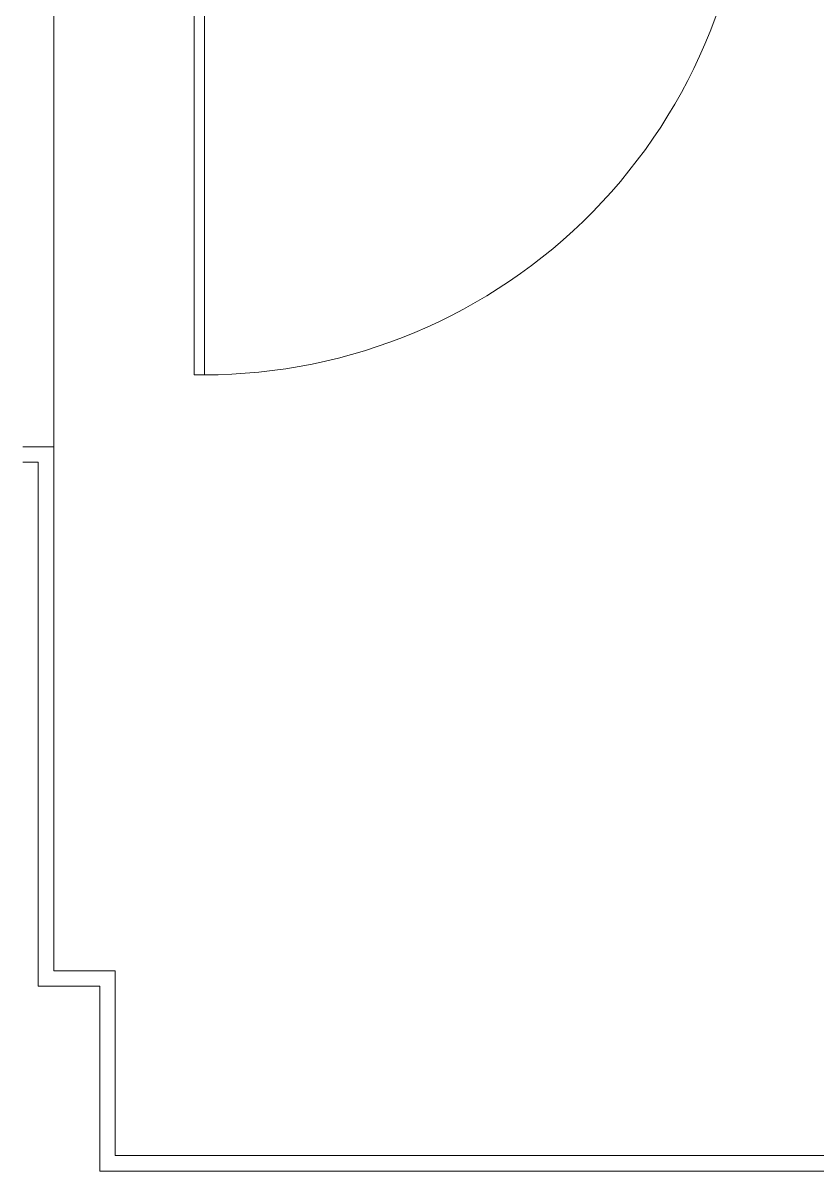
# Model space of a CAD drawing. Header units: inches. Extents: x 210804 to 214260, y -105030 to -103568.
# Drawn here: x 213138.9 to 213177.6, y -104874.3 to -104818.4 of the extents above; entities that cross this region are included whole.
import ezdxf

# ---------------------------------------------------------------- set-up
doc = ezdxf.new("R2010")
doc.units = ezdxf.units.IN
doc.header["$LTSCALE"] = 0.5
doc.header["$MEASUREMENT"] = 0
for name, color, linetype, lineweight in [('GLASS', 4, 'Continuous', 18), ('STONE', 1, 'Continuous', 18), ('WALL', 5, 'Continuous', 25)]:
    doc.layers.add(name, color=color, linetype=linetype, lineweight=lineweight)

# ---------------------------------------------------------------- blocks, each defined once
blk = doc.blocks.new('t')
at = {"layer": 'GLASS', "ltscale": 10}
blk.add_lwpolyline([(213147.226, -104835.541), (213147.726, -104835.541), (213147.726, -104808.541), (213147.226, -104808.541)], close=True, dxfattribs=at)
blk.add_arc((213147.726, -104809.037), 26.505, 270, 1.0709, dxfattribs=at)
at = {"layer": 'STONE'}
for p, q in [((213140.388, -104813.541), (213140.388, -104839.041)), ((213138.888, -104839.041), (213140.388, -104839.041)), ((213140.388, -104864.541), (213140.388, -104839.041)), ((213138.888, -104839.791), (213139.638, -104839.791)), ((213139.638, -104865.291), (213139.638, -104839.791)), ((213142.638, -104865.291), (213139.638, -104865.291))]:
    blk.add_line(p, q, dxfattribs=at)
for points in [[(213140.388, -104864.541), (213143.388, -104864.541), (213143.388, -104873.541), (213200.638, -104873.541)], [(213142.638, -104865.291), (213142.638, -104874.291), (213201.388, -104874.291)]]:
    blk.add_lwpolyline(points, dxfattribs=at)

msp = doc.modelspace()

# ---------------------------------------------------------------- block references
at = {"layer": 'WALL'}
msp.add_blockref('t', (-0.001, 0), dxfattribs=at)

doc.saveas('drawing.dxf')
